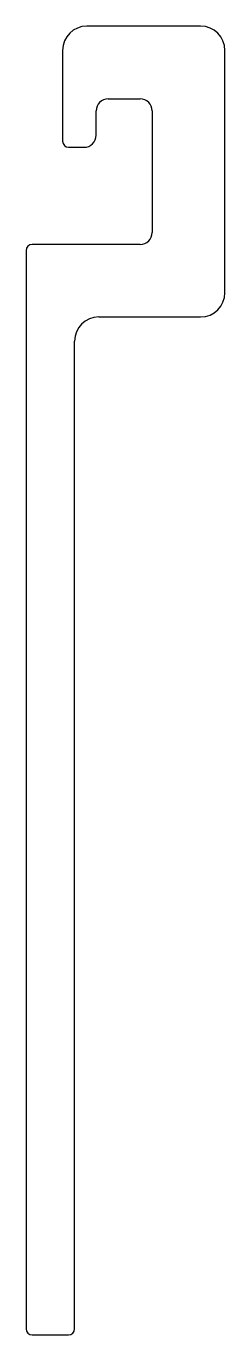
# Model space of a CAD drawing. Extents: x 2 to 10.2, y 1.8 to 55.8.
import ezdxf

# ---------------------------------------------------------------- set-up
doc = ezdxf.new("R2010")
doc.units = 0
doc.layers.get('0').update_dxf_attribs({"linetype": 'CONTINUOUS'})

msp = doc.modelspace()

# ---------------------------------------------------------------- linework, layer by layer
for p, q in [((9.242, 55.84), (4.538, 55.84)), ((3.538, 54.84), (3.538, 51.09)), ((10.242, 44.84), (10.242, 54.84)), ((5.422, 52.84), (6.742, 52.84)), ((4.922, 51.34), (4.922, 52.34)), ((7.242, 52.34), (7.242, 47.33)), ((3.788, 50.84), (4.422, 50.84)), ((2.032, 46.58), (2.032, 2.08)), ((6.742, 46.83), (2.282, 46.83)), ((5.032, 43.84), (9.242, 43.84)), ((4.032, 2.08), (4.032, 42.84)), ((2.282, 1.83), (3.782, 1.83))]:
    msp.add_line(p, q)
for centre, radius, start, end in [((4.538, 54.84), 1, 90, 180), ((9.242, 54.84), 1, 0, 90), ((5.422, 52.34), 0.5, 90, 180), ((6.742, 52.34), 0.5, 0, 90), ((4.422, 51.34), 0.5, 270, 0), ((3.788, 51.09), 0.25, 180, 270), ((6.742, 47.33), 0.5, 270, 0), ((2.282, 46.58), 0.25, 90, 180), ((9.242, 44.84), 1, 270, 360), ((5.032, 42.84), 1, 90, 180), ((2.282, 2.08), 0.25, 180, 270), ((3.782, 2.08), 0.25, 270, 0)]:
    msp.add_arc(centre, radius, start, end)

doc.saveas('drawing.dxf')
